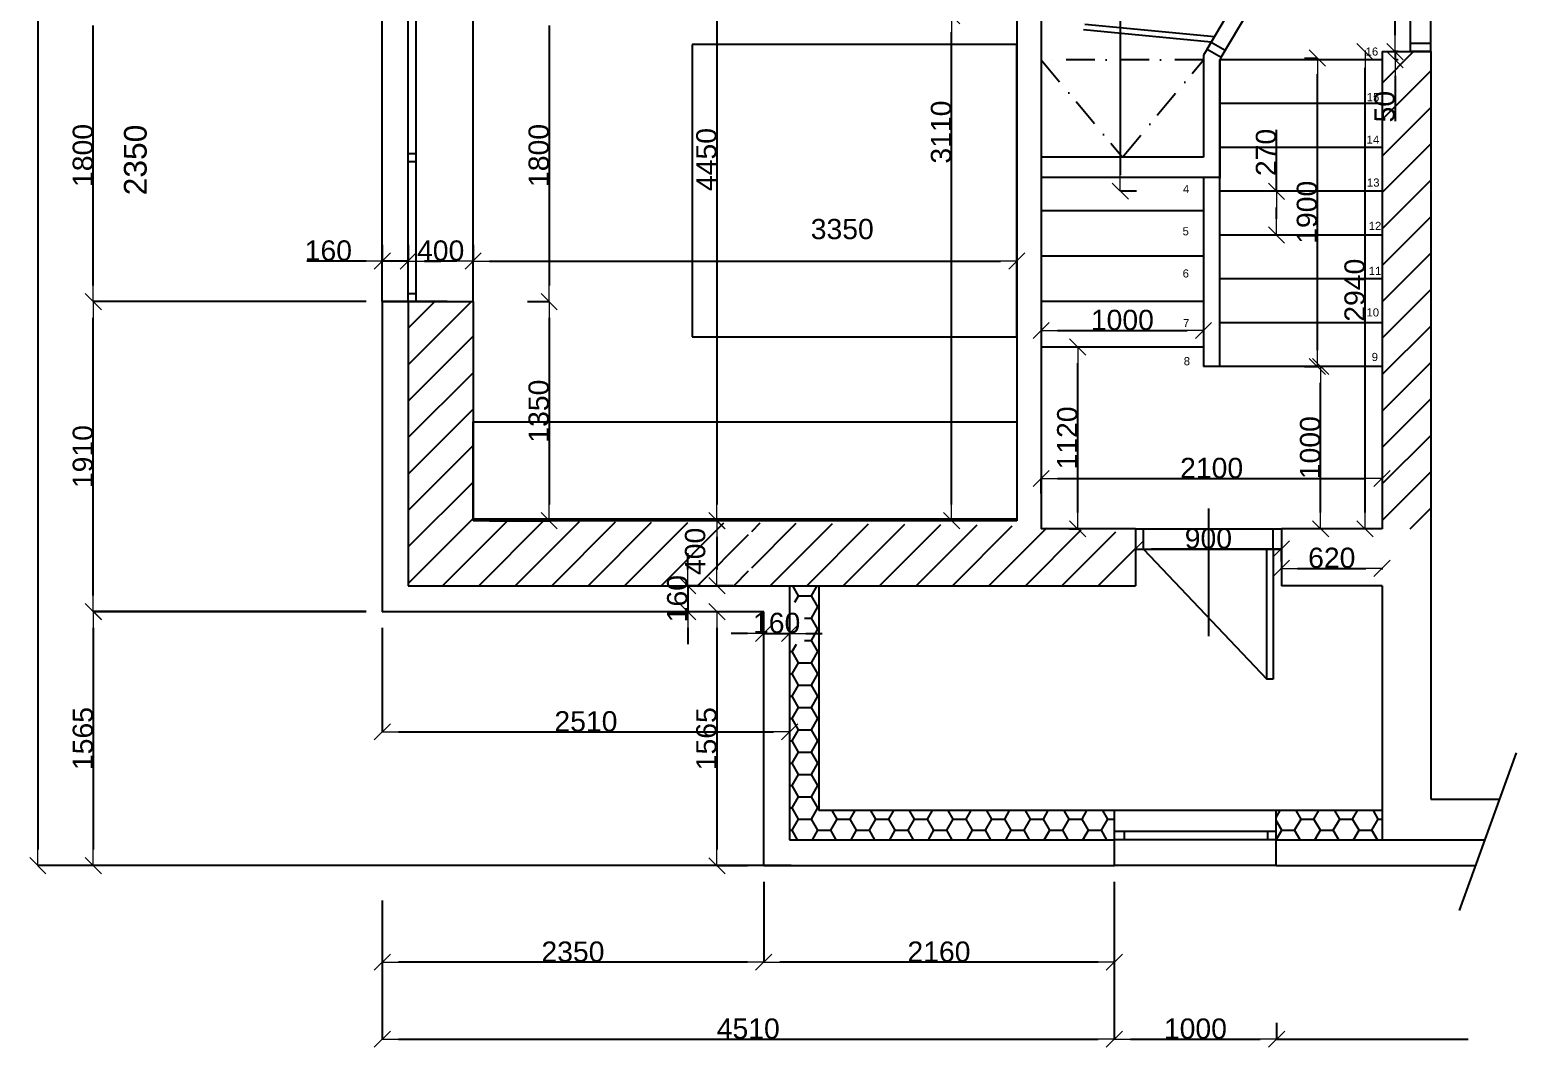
# Model space of a CAD drawing. Header units: millimetres. Extents: x 1480 to 86316, y 1484 to 27567.
# Drawn here: x 39082 to 48241, y 13101 to 19368 of the extents above; entities that cross this region are included whole.
import ezdxf

# ---------------------------------------------------------------- set-up
doc = ezdxf.new("R2010")
doc.units = ezdxf.units.MM
doc.linetypes.add('Čerchovaná', pattern=[335.138881, 176.388884, -88.194442, 0, -70.555556])
doc.styles.add('GENERATED_STYLE_1', font='arial.ttf')

# ---------------------------------------------------------------- blocks, each defined once
blk = doc.blocks.new('ARROWHEAD_6')
at = {"color": 0, "linetype": 'Continuous', "lineweight": 0}
for p, q in [((0, 0), (-1, 0)), ((-0.5, -0.5), (0.5, 0.5))]:
    blk.add_line(p, q, dxfattribs=at)

msp = doc.modelspace()

# ---------------------------------------------------------------- linework, layer by layer
at = {"color": 7}
for p, q in [((39132, 25999.9), (39132, 14319.5)), ((43315.6, 20693.9), (43315.6, 16443.9)), ((45801.2, 20693.9), (45801.2, 18473.8)), ((47588.7, 19233.9), (47588.7, 20133.9)), ((47713.7, 19233.9), (47713.7, 20133.9)), ((46336.1, 19248.8), (46812.7, 20054.7)), ((46422.7, 19198.7), (46898.8, 20003.8)), ((41253.9, 17693.9), (41253.9, 19493.9)), ((41413.9, 17693.9), (41413.9, 19493.9)), ((41463.9, 17693.9), (41463.9, 19493.9)), ((41813.9, 17693.9), (41813.9, 19493.9)), ((45164.1, 19453.9), (45163.9, 16343.7)), ((45313.7, 19453.9), (45313.7, 18533.9)), ((47494, 19333.9), (47494, 19433.9)), ((39473.9, 17793.9), (39473.9, 19393.9)), ((42282.6, 19393.9), (42282.6, 17793.9)), ((44761.6, 16443.9), (44761.6, 19353.9)), ((46361.6, 19291.9), (45574, 19368.4)), ((45582.5, 19403.6), (46381.8, 19326)), ((45164, 19277.2), (43164, 19277.2)), ((43164, 19277.2), (43164, 17477.2)), ((45164, 17477.2), (45164, 19277.2)), ((46336.5, 19248.6), (46313.9, 19211.2)), ((46336.1, 19248.8), (46422.7, 19198.7)), ((46361.2, 19292.1), (46448.1, 19241.8)), ((47313.9, 19233.9), (47309.1, 19233.9)), ((47413.9, 19233.9), (47413.9, 16293.9)), ((47413.9, 19233.9), (47713.9, 19233.9)), ((47494, 19233.9), (47494, 19183.9)), ((47513.9, 19233.9), (47494.2, 19233.9)), ((47713.7, 19283.9), (47588.7, 19283.9)), ((47713.7, 19233.9), (47588.7, 19233.9)), ((47713.9, 19233.9), (47713.9, 14629.5)), ((46313.9, 19211.2), (46313.7, 18583.9)), ((46413.9, 17293.9), (46413.7, 19183.9)), ((47413.9, 19183.9), (46413.7, 19183.9)), ((46413.9, 19183.9), (46413.8, 18453.7)), ((46422.7, 19198.7), (46413.9, 19183.9)), ((46935.3, 19193.9), (47015.3, 19193.9)), ((47513.9, 19183.9), (47494.2, 19183.9)), ((47015.5, 17393.9), (47015.5, 19093.9)), ((47309.3, 16393.9), (47309.3, 19133.9)), ((47494, 19083.9), (47494, 18805.1)), ((47413.9, 18913.9), (46413.7, 18913.9)), ((46763.4, 18373.4), (46763.4, 18751.5)), ((41413.9, 18605.9), (41463.9, 18605.9)), ((47413.9, 18643.9), (46413.7, 18643.9)), ((41413.9, 18555.9), (41463.9, 18555.9)), ((46313.7, 18583.9), (45313.8, 18583.8)), ((45313.8, 18533.9), (45313.9, 16293.9)), ((46413.8, 18458.6), (45313.8, 18458.8)), ((46314.1, 18458.6), (46313.9, 17293.9)), ((45901.2, 18373.8), (45801.4, 18373.8)), ((47413.9, 18373.9), (46413.7, 18373.9)), ((46863.4, 18373.4), (46763.6, 18373.4)), ((46313.9, 18253.9), (45313.9, 18253.9)), ((46763.4, 18203.4), (46763.4, 18273.4)), ((41253.9, 18043.7), (41253.9, 17943.9)), ((41413.9, 18043.5), (41413.9, 17943.9)), ((41413.9, 18043.3), (41413.9, 17943.5)), ((41813.9, 18043.3), (41813.9, 17943.5)), ((41813.9, 18043.3), (41813.9, 17943.5)), ((45163.9, 18043.3), (45163.9, 17943.5)), ((47413.9, 18103.9), (46413.7, 18103.9)), ((46863.4, 18103.4), (46763.6, 18103.4)), ((45313.8, 17971.6), (45313.8, 17515.8)), ((46313.9, 17973.9), (45313.9, 17973.9)), ((46313.8, 17971.6), (46313.8, 17515.8)), ((41153.9, 17943.7), (40789.7, 17943.7)), ((41413.9, 17943.7), (41253.9, 17943.7)), ((41513.9, 17943.7), (41613.9, 17943.7)), ((41713.9, 17943.3), (41513.9, 17943.3)), ((41913.9, 17943.3), (45063.9, 17943.3)), ((47413.9, 17833.9), (46413.7, 17833.9)), ((41153.9, 17693.9), (39473.7, 17693.9)), ((41153.9, 17693.9), (39473.7, 17693.9)), ((41253.9, 17693.9), (41253.9, 15783.9)), ((41253.9, 17693.9), (41813.9, 17693.9)), ((41653.9, 17693.9), (41253.9, 17693.9)), ((41653.9, 17693.9), (41253.9, 17693.9)), ((41253.9, 17693.9), (41653.9, 17693.9)), ((41463.9, 17741.2), (41413.9, 17741.2)), ((41413.9, 17693.9), (41413.9, 15943.9)), ((41813.9, 17693.9), (41813.9, 16343.9)), ((42148.2, 17693.9), (42282.6, 17693.9)), ((42148.2, 17693.9), (42282.8, 17693.9)), ((46313.9, 17693.9), (45313.9, 17693.9)), ((39473.9, 15883.9), (39473.9, 17593.9)), ((42282.4, 17593.9), (42282.4, 16443.9)), ((45413.8, 17516), (46213.8, 17516)), ((47413.9, 17563.9), (46413.7, 17563.9)), ((43164, 17477.2), (45164, 17477.2)), ((46313.9, 17413.9), (45313.9, 17413.9)), ((45638.9, 17413.9), (45539.1, 17413.9)), ((45538.9, 16393.9), (45538.9, 17313.9)), ((46413.9, 17293.9), (46313.9, 17293.9)), ((47413.9, 17293.9), (46413.7, 17293.9)), ((46935.3, 17293.9), (47015.3, 17293.9)), ((47145.1, 17293.9), (47035.2, 17293.9)), ((47035.3, 16393.9), (47035.3, 17193.9)), ((41814, 16353.9), (41814, 16953.9)), ((41814, 16953.9), (45163.9, 16953.9)), ((45163.9, 16953.9), (45163.9, 16353.9)), ((47413.9, 16691), (47413.9, 16604.4)), ((45313.9, 16512.1), (45313.9, 16604)), ((45413.9, 16604.2), (47313.9, 16604.2)), ((46343.9, 16418.8), (46343.9, 15632.6)), ((45163.9, 16344.2), (41813.9, 16343.9)), ((45163.9, 16353.9), (41814, 16353.9)), ((41913.9, 16343.9), (42282.6, 16343.9)), ((43415.6, 16343.9), (43315.7, 16343.9)), ((43415.9, 16344), (43316.1, 16344)), ((45063.9, 16343.9), (44761.4, 16343.9)), ((43315.9, 16244), (43315.9, 16043.9)), ((45893.9, 16293.9), (45313.9, 16293.9)), ((45486, 16293.9), (45539.1, 16293.9)), ((45893.9, 16294.1), (46793.9, 16294.1)), ((45893.9, 16293.9), (45893.9, 15943.9)), ((45893.9, 16236.3), (45893.9, 16170.9)), ((45943.9, 16168.8), (45943.9, 16294.1)), ((46743.9, 16168.8), (46743.9, 16294.1)), ((47413.9, 16293.9), (46793.9, 16293.9)), ((46793.9, 16293.9), (46793.9, 15943.9)), ((47145.1, 16293.9), (47035.2, 16293.9)), ((47313.9, 16293.9), (47309.1, 16293.9)), ((43135.9, 16043.9), (43135.9, 16143.9)), ((45893.9, 16169.1), (46793.9, 16169.1)), ((45943.9, 16168.8), (46703.9, 15368.8)), ((45993.9, 16170.7), (46693.9, 16170.7)), ((46703.9, 15368.8), (46703.9, 16168.8)), ((46743.9, 16169), (46743.9, 15369)), ((46743.9, 16168.9), (46743.9, 15368.9)), ((46743.9, 16168.8), (46743.9, 15368.8)), ((46793.9, 16093.9), (46793.9, 16170.9)), ((46793.9, 16043.9), (46793.9, 16051)), ((46893.9, 16050.8), (47313.9, 16050.8)), ((47413.9, 16043.9), (47413.9, 16051)), ((41413.9, 15943.9), (45893.9, 15943.9)), ((43215.9, 15943.9), (43135.8, 15943.9)), ((43135.9, 15943.9), (43135.9, 15783.9)), ((43415.9, 15943.9), (43316.1, 15943.9)), ((43763.9, 15943.9), (43763.9, 14379.5)), ((43943.9, 15943.9), (43943.9, 14559.5)), ((47413.9, 15943.9), (46793.9, 15943.9)), ((47413.9, 15943.9), (47413.9, 14379.5)), ((41153.9, 15784.9), (39473.7, 15784.9)), ((41153.9, 15783.9), (39473.7, 15783.9)), ((43603.9, 15783.9), (41253.9, 15783.9)), ((43215.9, 15783.9), (43135.8, 15783.9)), ((43415.8, 15783.9), (43315.9, 15783.9)), ((43603.9, 14219.5), (43603.9, 15783.9)), ((39473.9, 15684.9), (39473.9, 14319.8)), ((41253.9, 15684.9), (41253.9, 15043.3)), ((43135.9, 15683.9), (43135.9, 15583.9)), ((43315.8, 15683.9), (43315.8, 14318.5)), ((43763.9, 15749.8), (43763.9, 15650)), ((43503.9, 15649.8), (43403.9, 15649.8)), ((43603.9, 15649.8), (43763.9, 15649.8)), ((43603.9, 15553.5), (43603.9, 15649.6)), ((43863.9, 15649.8), (43963.9, 15649.8)), ((46743.9, 15369), (46703.9, 15368.8)), ((43763.9, 15143.5), (43763.9, 15043.7)), ((41353.9, 15043.5), (43663.9, 15043.5)), ((48240.7, 14915), (47888.1, 13942.4)), ((47713.9, 14629.5), (48137.2, 14629.5)), ((45766, 14559.5), (43943.9, 14559.5)), ((45766, 14219.5), (45766, 14559.5)), ((46760.9, 14559.5), (45766, 14559.5)), ((47413.9, 14559.5), (46760.9, 14559.5)), ((46760.9, 14219.5), (46760.9, 14559.5)), ((43763.9, 14379.5), (45766, 14379.5)), ((46760.9, 14429.5), (45766, 14429.5)), ((46760.9, 14379.5), (45766, 14379.5)), ((45824.8, 14429.5), (45824.8, 14379.5)), ((46710.9, 14379.5), (46710.9, 14429.5)), ((46760.9, 14379.5), (47413.9, 14379.5)), ((47088.9, 14379.5), (48046.6, 14379.5)), ((43773.2, 14219.5), (39131.9, 14219.5)), ((41153.9, 14219.8), (39473.7, 14219.8)), ((43503.9, 14218.5), (43315.6, 14218.5)), ((43603.9, 14219.5), (45766, 14219.5)), ((46760.9, 14219.5), (45766, 14219.5)), ((46760.9, 14219.5), (47988.6, 14219.5)), ((43603.9, 14119.5), (43603.9, 13624.8)), ((45764, 14119.5), (45764, 13624.8)), ((41253.9, 14003.9), (41253.9, 13150.6)), ((41253.9, 13979), (41253.9, 13624.7)), ((43603.9, 13979), (43603.9, 13624.7)), ((45763.9, 14003.9), (45763.9, 13150.6)), ((43503.9, 13624.8), (41353.9, 13624.8)), ((45664, 13625), (43703.9, 13625)), ((45763.9, 13250.6), (45763.9, 13151)), ((46763.9, 13250.8), (46763.9, 13151)), ((41353.9, 13150.8), (45663.9, 13150.8)), ((45863.9, 13150.8), (46663.9, 13150.8)), ((46763.9, 13150.8), (47943.9, 13150.8))]:
    msp.add_line(p, q, dxfattribs=at)
at = {"color": 7, "linetype": 'Continuous'}
for p, q in [((47413.9, 19039.4), (47608.4, 19233.9)), ((47414, 18815), (47713.6, 19114.6)), ((47414, 18590.5), (47713.6, 18890.1)), ((47414.1, 18366), (47713.7, 18665.6)), ((47414.2, 18141.6), (47713.7, 18441.1)), ((47414.2, 17917.1), (47713.7, 18216.6)), ((47414.3, 17692.7), (47713.7, 17992.2)), ((41413.9, 17529.5), (41578.3, 17693.9)), ((41413.9, 17305), (41802.8, 17693.9)), ((47414.3, 17468.2), (47713.8, 17767.7)), ((47414.4, 17243.8), (47713.8, 17543.2)), ((41413.9, 17080.5), (41813.9, 17480.5)), ((47414.4, 17019.3), (47713.8, 17318.7)), ((41413.9, 16856), (41813.9, 17256)), ((47414.5, 16794.9), (47713.8, 17094.2)), ((41413.9, 16631.5), (41813.9, 17031.5)), ((47414.5, 16570.4), (47713.9, 16869.8)), ((41413.9, 16407), (41813.9, 16807)), ((41413.9, 16182.5), (41813.9, 16582.5)), ((47414.6, 16346), (47713.9, 16645.3)), ((47587, 16293.9), (47713.9, 16420.8)), ((41413.9, 15957.9), (41813.9, 16357.9)), ((41624.4, 15943.9), (42022.7, 16342.3)), ((41848.9, 15943.9), (42245.5, 16340.5)), ((42073.4, 15943.9), (42468.3, 16338.8)), ((42297.9, 15943.9), (42691, 16337)), ((42522.4, 15943.9), (42913.8, 16335.3)), ((42746.9, 15943.9), (43136.6, 16333.6)), ((42971.4, 15943.9), (43359.3, 16331.8)), ((43530.2, 16278.2), (43582.1, 16330.1)), ((43530.2, 16053.6), (43804.9, 16328.3)), ((43644.9, 15943.9), (44027.6, 16326.6)), ((43869.4, 15943.9), (44250.4, 16324.9)), ((44093.9, 15943.9), (44473.2, 16323.1)), ((44318.4, 15943.9), (44695.9, 16321.4)), ((44542.9, 15943.9), (44918.7, 16319.6)), ((44767.5, 15943.9), (45135.5, 16312)), ((43195.9, 15943.9), (43510.9, 16258.9)), ((44992, 15943.9), (45348, 16299.9)), ((45216.5, 15943.9), (45560.4, 16287.8)), ((45441, 15943.9), (45772.8, 16275.8)), ((45665.5, 15943.9), (45893.9, 16172.3)), ((43420.4, 15943.9), (43510.9, 16034.4)), ((43818.9, 15881.5), (43782.9, 15943.9)), ((43898.3, 15881.5), (43934.4, 15943.9)), ((45890, 15943.9), (45893.9, 15947.8)), ((43795.9, 15841.6), (43818.9, 15881.5)), ((43818.9, 15881.5), (43898.3, 15881.5)), ((43938, 15812.7), (43898.3, 15881.5)), ((43898.3, 15744), (43938, 15812.7)), ((43938, 15812.7), (43943.9, 15812.7)), ((43855.5, 15744), (43898.3, 15744)), ((43938, 15675.2), (43898.3, 15744)), ((43898.3, 15606.5), (43938, 15675.2)), ((43938, 15675.2), (43943.9, 15675.2)), ((43779.3, 15537.8), (43806, 15584)), ((43855.5, 15606.5), (43898.3, 15606.5)), ((43938, 15537.8), (43898.3, 15606.5)), ((43763.9, 15537.8), (43779.3, 15537.8)), ((43818.9, 15469), (43779.3, 15537.8)), ((43898.3, 15469), (43938, 15537.8)), ((43938, 15537.8), (43943.9, 15537.8)), ((43763.9, 15400.3), (43779.3, 15400.3)), ((43779.3, 15400.3), (43818.9, 15469)), ((43818.9, 15331.5), (43779.3, 15400.3)), ((43818.9, 15469), (43898.3, 15469)), ((43938, 15400.3), (43898.3, 15469)), ((43898.3, 15331.5), (43938, 15400.3)), ((43938, 15400.3), (43943.9, 15400.3)), ((43779.3, 15262.8), (43818.9, 15331.5)), ((43818.9, 15331.5), (43898.3, 15331.5)), ((43938, 15262.8), (43898.3, 15331.5)), ((43763.9, 15262.8), (43779.3, 15262.8)), ((43818.9, 15194.1), (43779.3, 15262.8)), ((43898.3, 15194.1), (43938, 15262.8)), ((43938, 15262.8), (43943.9, 15262.8)), ((43763.9, 15125.3), (43779.3, 15125.3)), ((43779.3, 15125.3), (43818.9, 15194.1)), ((43818.9, 15056.6), (43779.3, 15125.3)), ((43818.9, 15194.1), (43898.3, 15194.1)), ((43938, 15125.3), (43898.3, 15194.1)), ((43898.3, 15056.6), (43938, 15125.3)), ((43938, 15125.3), (43943.9, 15125.3)), ((43779.3, 14987.8), (43818.9, 15056.6)), ((43818.9, 15056.6), (43898.3, 15056.6)), ((43938, 14987.8), (43898.3, 15056.6)), ((43763.9, 14987.8), (43779.3, 14987.8)), ((43818.9, 14919.1), (43779.3, 14987.8)), ((43898.3, 14919.1), (43938, 14987.8)), ((43938, 14987.8), (43943.9, 14987.8)), ((43763.9, 14850.4), (43779.3, 14850.4)), ((43779.3, 14850.4), (43818.9, 14919.1)), ((43818.9, 14781.6), (43779.3, 14850.4)), ((43818.9, 14919.1), (43898.3, 14919.1)), ((43938, 14850.4), (43898.3, 14919.1)), ((43898.3, 14781.6), (43938, 14850.4)), ((43938, 14850.4), (43943.9, 14850.4)), ((43779.3, 14712.9), (43818.9, 14781.6)), ((43818.9, 14781.6), (43898.3, 14781.6)), ((43938, 14712.9), (43898.3, 14781.6)), ((43763.9, 14712.9), (43779.3, 14712.9)), ((43818.9, 14644.1), (43779.3, 14712.9)), ((43898.3, 14644.1), (43938, 14712.9)), ((43938, 14712.9), (43943.9, 14712.9)), ((43763.9, 14575.4), (43779.3, 14575.4)), ((43779.3, 14575.4), (43818.9, 14644.1)), ((43818.9, 14506.7), (43779.3, 14575.4)), ((43818.9, 14644.1), (43898.3, 14644.1)), ((43938, 14575.4), (43898.3, 14644.1)), ((43898.3, 14506.7), (43938, 14575.4)), ((43938, 14575.4), (43943.9, 14575.4)), ((43779.3, 14437.9), (43818.9, 14506.7)), ((43818.9, 14506.7), (43898.3, 14506.7)), ((43938, 14437.9), (43898.3, 14506.7)), ((44017.4, 14437.9), (44057.1, 14506.7)), ((44057.1, 14506.7), (44026.6, 14559.5)), ((44057.1, 14506.7), (44136.4, 14506.7)), ((44136.4, 14506.7), (44166.9, 14559.5)), ((44176.1, 14437.9), (44136.4, 14506.7)), ((44255.5, 14437.9), (44295.2, 14506.7)), ((44295.2, 14506.7), (44264.7, 14559.5)), ((44295.2, 14506.7), (44374.6, 14506.7)), ((44374.6, 14506.7), (44405.1, 14559.5)), ((44414.3, 14437.9), (44374.6, 14506.7)), ((44493.6, 14437.9), (44533.3, 14506.7)), ((44533.3, 14506.7), (44502.8, 14559.5)), ((44533.3, 14506.7), (44612.7, 14506.7)), ((44612.7, 14506.7), (44643.2, 14559.5)), ((44652.4, 14437.9), (44612.7, 14506.7)), ((44731.8, 14437.9), (44771.4, 14506.7)), ((44771.4, 14506.7), (44741, 14559.5)), ((44771.4, 14506.7), (44850.8, 14506.7)), ((44850.8, 14506.7), (44881.3, 14559.5)), ((44890.5, 14437.9), (44850.8, 14506.7)), ((44969.9, 14437.9), (45009.6, 14506.7)), ((45009.6, 14506.7), (44979.1, 14559.5)), ((45009.6, 14506.7), (45088.9, 14506.7)), ((45088.9, 14506.7), (45119.4, 14559.5)), ((45128.6, 14437.9), (45088.9, 14506.7)), ((45208, 14437.9), (45247.7, 14506.7)), ((45247.7, 14506.7), (45217.2, 14559.5)), ((45247.7, 14506.7), (45327.1, 14506.7)), ((45327.1, 14506.7), (45357.6, 14559.5)), ((45366.8, 14437.9), (45327.1, 14506.7)), ((45446.1, 14437.9), (45485.8, 14506.7)), ((45485.8, 14506.7), (45455.3, 14559.5)), ((45485.8, 14506.7), (45565.2, 14506.7)), ((45565.2, 14506.7), (45595.7, 14559.5)), ((45604.9, 14437.9), (45565.2, 14506.7)), ((45684.3, 14437.9), (45723.9, 14506.7)), ((45723.9, 14506.7), (45693.5, 14559.5)), ((45723.9, 14506.7), (45766, 14506.7)), ((46760.9, 14515.5), (46786.3, 14559.5)), ((46795.5, 14437.9), (46760.9, 14497.9)), ((46874.9, 14437.9), (46914.6, 14506.7)), ((46914.6, 14506.7), (46884.1, 14559.5)), ((46914.6, 14506.7), (46993.9, 14506.7)), ((46993.9, 14506.7), (47024.4, 14559.5)), ((47033.6, 14437.9), (46993.9, 14506.7)), ((47113, 14437.9), (47152.7, 14506.7)), ((47152.7, 14506.7), (47122.2, 14559.5)), ((47152.7, 14506.7), (47232.1, 14506.7)), ((47232.1, 14506.7), (47262.6, 14559.5)), ((47271.8, 14437.9), (47232.1, 14506.7)), ((47351.1, 14437.9), (47390.8, 14506.7)), ((47390.8, 14506.7), (47360.3, 14559.5)), ((47390.8, 14506.7), (47413.9, 14506.7)), ((43763.9, 14437.9), (43779.3, 14437.9)), ((43813, 14379.5), (43779.3, 14437.9)), ((43904.3, 14379.5), (43938, 14437.9)), ((43938, 14437.9), (44017.4, 14437.9)), ((44051.1, 14379.5), (44017.4, 14437.9)), ((44142.4, 14379.5), (44176.1, 14437.9)), ((44176.1, 14437.9), (44255.5, 14437.9)), ((44289.3, 14379.5), (44255.5, 14437.9)), ((44380.5, 14379.5), (44414.3, 14437.9)), ((44414.3, 14437.9), (44493.6, 14437.9)), ((44527.4, 14379.5), (44493.6, 14437.9)), ((44618.6, 14379.5), (44652.4, 14437.9)), ((44652.4, 14437.9), (44731.8, 14437.9)), ((44765.5, 14379.5), (44731.8, 14437.9)), ((44856.8, 14379.5), (44890.5, 14437.9)), ((44890.5, 14437.9), (44969.9, 14437.9)), ((45003.6, 14379.5), (44969.9, 14437.9)), ((45094.9, 14379.5), (45128.6, 14437.9)), ((45128.6, 14437.9), (45208, 14437.9)), ((45241.8, 14379.5), (45208, 14437.9)), ((45333, 14379.5), (45366.8, 14437.9)), ((45366.8, 14437.9), (45446.1, 14437.9)), ((45479.9, 14379.5), (45446.1, 14437.9)), ((45571.1, 14379.5), (45604.9, 14437.9)), ((45604.9, 14437.9), (45684.3, 14437.9)), ((45718, 14379.5), (45684.3, 14437.9)), ((46761.8, 14379.5), (46795.5, 14437.9)), ((46795.5, 14437.9), (46874.9, 14437.9)), ((46908.6, 14379.5), (46874.9, 14437.9)), ((46999.9, 14379.5), (47033.6, 14437.9)), ((47033.6, 14437.9), (47113, 14437.9)), ((47146.8, 14379.5), (47113, 14437.9)), ((47238, 14379.5), (47271.8, 14437.9)), ((47271.8, 14437.9), (47351.1, 14437.9)), ((47384.9, 14379.5), (47351.1, 14437.9))]:
    msp.add_line(p, q, dxfattribs=at)
at = {"color": 7, "linetype": 'Čerchovaná'}
for p, q in [((46313.9, 19183.9), (45313.7, 19183.9)), ((45313.8, 19183.8), (45813.7, 18583.9)), ((45813.7, 18583.9), (46313.9, 19183.9))]:
    msp.add_line(p, q, dxfattribs=at)

# ---------------------------------------------------------------- block references
at = {"color": 7, "xscale": 100, "yscale": 100, "zscale": 100}
for p, rotation in [((44761.6, 19453.9), 90), ((47494, 19233.9), 270), ((47015.5, 19193.9), 90), ((47309.3, 19233.9), 90), ((47494, 19183.9), 90), ((45801.2, 18373.8), 270), ((46763.4, 18373.4), 90), ((46763.4, 18103.4), 270), ((41413.9, 17943.7), 180), ((41413.9, 17943.3), 180), ((41813.9, 17943.3), 180), ((39473.9, 17693.9), 270), ((42282.6, 17693.9), 270), ((39473.9, 17693.9), 90), ((42282.4, 17693.9), 90), ((45313.8, 17516), 180), ((45538.9, 17413.9), 90), ((47015.5, 17293.9), 270), ((47035.3, 17293.9), 90), ((45313.9, 16604.2), 180), ((42282.4, 16343.9), 270), ((43315.6, 16343.9), 270), ((44761.6, 16343.9), 270), ((43315.9, 16344), 90), ((45538.9, 16293.9), 270), ((47035.3, 16293.9), 270), ((47309.3, 16293.9), 270), ((45893.9, 16170.7), 180), ((43135.9, 15943.9), 270), ((43315.9, 15943.9), 270), ((46793.9, 16050.8), 180), ((39473.9, 15783.9), 270), ((39473.9, 15784.9), 90), ((43135.9, 15783.9), 90), ((43315.8, 15783.9), 90), ((43763.9, 15649.8), 180), ((41253.9, 15043.5), 180), ((39132, 14219.5), 270), ((39473.9, 14219.8), 270), ((43315.8, 14218.5), 270), ((41253.9, 13624.8), 180), ((43603.9, 13625), 180), ((41253.9, 13150.8), 180), ((45763.9, 13150.8), 180)]:
    msp.add_blockref('ARROWHEAD_6', p, dxfattribs=dict(at, rotation=rotation))
for p in [(41253.9, 17943.7), (41813.9, 17943.3), (45163.9, 17943.3), (46313.8, 17516), (47413.9, 16604.2), (46793.9, 16170.7), (47413.9, 16050.8), (43603.9, 15649.8), (43763.9, 15043.5), (43603.9, 13624.8), (45764, 13625), (45763.9, 13150.8), (46763.9, 13150.8)]:
    msp.add_blockref('ARROWHEAD_6', p, dxfattribs=at)

# ---------------------------------------------------------------- texts
at = {"color": 7, "style": 'GENERATED_STYLE_1'}
for s, height, rotation, p in [('16', 50, 360, (47312.5, 19209.1)), ('15', 50, 360, (47319.5, 18928.1)), ('2350', 140, 90, (39802.5, 18348.5)), ('14', 50, 360, (47318.7, 18666.4)), ('4', 50, 360, (46186.9, 18362.2)), ('4', 50, 360, (46186.9, 18362.2)), ('13', 50, 360, (47320.6, 18402.1)), ('5', 50, 360, (46184.9, 18102.2)), ('5', 50, 360, (46184.9, 18102.2)), ('12', 50, 360, (47331.7, 18135.2)), ('6', 50, 360, (46185.2, 17842.1)), ('6', 50, 360, (46185.2, 17842.1)), ('11', 50, 360, (47331.7, 17858)), ('7', 50, 360, (46187.9, 17536.9)), ('10', 50, 360, (47317.6, 17602.3)), ('8', 50, 360, (46192, 17302)), ('9', 50, 360, (47349.8, 17327.8))]:
    msp.add_text(s, height=height, rotation=rotation, dxfattribs=at).set_placement(p)
at = {"color": 7, "char_height": 125, "attachment_point": 5, "rotation": 90, "style": 'GENERATED_STYLE_1'}
for s, insert in [('\\A1;50', (47430.1, 18894.5)), ('\\A1;3110', (44697.6, 18737.8)), ('\\A1;1800', (39410, 18593.9)), ('\\A1;1800', (42218.6, 18593.9)), ('\\A1;4450', (43251.6, 18568.9)), ('\\A1;270', (46699.5, 18612.5)), ('\\A1;1900', (46951.6, 18243.9)), ('\\A1;2940', (47245.4, 17763.9)), ('\\A1;1350', (42218.4, 17018.9)), ('\\A1;1120', (45475, 16853.9)), ('\\A1;1000', (46971.4, 16793.9)), ('\\A1;1910', (39410, 16738.9)), ('\\A1;400', (43182.3, 16155.2)), ('\\A1;160', (43072, 15863.9)), ('\\A1;1565', (39410, 15002.3)), ('\\A1;1565', (43251.8, 15001.2))]:
    msp.add_mtext(s, dxfattribs=dict(at, insert=insert))
at = {"color": 7, "char_height": 125, "attachment_point": 5, "style": 'GENERATED_STYLE_1'}
for s, insert in [('\\A1;3350', (44088, 18139.9)), ('\\A1;160', (40921.8, 18007.6)), ('\\A1;400', (41613.9, 18007.3)), ('\\A1;1000', (45813.8, 17579.9)), ('\\A1;2100', (46363.9, 16668.1)), ('\\A1;900', (46343.9, 16234.6)), ('\\A1;620', (47103.9, 16114.7)), ('\\A1;160', (43683.9, 15713.7)), ('\\A1;2510', (42508.9, 15107.4)), ('\\A1;2350', (42428.9, 13688.8)), ('\\A1;2160', (44683.9, 13688.9)), ('\\A1;4510', (43508.9, 13214.7)), ('\\A1;1000', (46263.9, 13214.7))]:
    msp.add_mtext(s, dxfattribs=dict(at, insert=insert))

doc.saveas('drawing.dxf')
